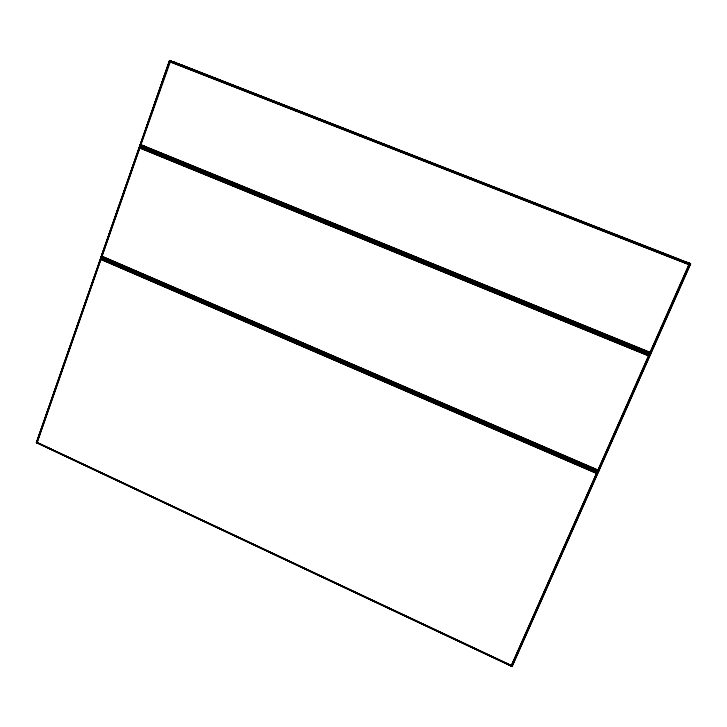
<?xml version="1.0" encoding="UTF-8"?>
<svg xmlns="http://www.w3.org/2000/svg" width="727" height="727" viewBox="0 0 727 727"><rect width="100%" height="100%" fill="white"/><g stroke="black" fill="none" stroke-linecap="round" stroke-linejoin="round"><path stroke-width="1.09" d="M689.823 263.328L690.177 264.055L689.769 263.328L678.9 259.775L679.118 259.175L182.759 65.439L690.177 264.055L689.823 263.328L679.109 259.475M597.758 470.478L649.011 354.54L648.557 355.848L139.784 148.008L140.702 147.008L139.893 147.745L102.053 256.258L101.135 256.758L598.694 471.36L650.247 355.049C649.356 355.748 647.248 352.65 649.656 354.258L650.192 355.112L139.529 146.609L139.729 147.863L101.962 256.222L102.171 257.249L101.135 256.758L139.493 146.681C140.366 145.491 145.736 149.335 144.273 147.972M37.213 442.252L37.459 443.088L37.177 442.352L100.88 259.312L100.68 258.067L104.979 258.14M100.88 259.312L596.64 473.322L598.167 472.541L598.057 470.705C596.131 467.688 597.049 477.276 596.74 471.205L596.531 473.277L511.245 665.741M100.653 258.185L597.903 472.75L512.017 666.495C513.307 664.996 509.809 667.74 511.417 665.359M650.156 352.25L649.538 353.34L650.783 353.849L690.65 263.919L689.378 263.419L689.232 264.019M689.023 264.537L689.378 263.419L649.629 353.277L649.874 352.849M173.253 62.14L173.744 61.786L182.722 65.757L182.25 65.121L189.929 68.911M101.207 258.894L101.871 258.358L100.935 259.448L596.485 473.377L596.976 471.968L598.185 472.495L100.68 258.067L36.35 442.661C37.177 441.634 37.55 444.315 37.177 442.352L100.971 259.348L101.78 258.376L104.743 258.403M513.28 663.033L512.653 663.024L513.407 662.86M102.007 256.422L102.253 257.267M689.396 263.428L688.969 264.646L169.845 61.777L170.663 60.832L140.938 144.7C139.657 147.199 147.854 147.19 143.637 146.427M142.737 146.182C136.585 143.373 142.683 146.918 140.974 144.6M598.566 469.569L598.694 471.36L598.076 470.069L101.962 256.222M596.531 473.277L596.976 471.977L596.803 472.595M101.135 256.795L139.529 146.609L650.192 355.112M690.532 263.983L169.527 60.495L169.791 61.641L689.132 264.583L690.65 263.919L169.527 60.495L139.966 145.318L650.774 353.804L139.993 145.418L169.609 60.423L174.189 62.586M100.853 257.921L36.405 442.652L37.45 443.088M101.235 256.831L139.657 146.581M140.057 145.455L169.673 60.441M140.647 144.773L169.791 61.641M143.283 148.399L144.028 146.254M143.337 148.399L144.2 146.291M143.483 148.444L144.228 146.309M151.752 151.816L152.506 149.68M151.907 151.898L152.625 149.744M151.979 151.943L152.725 149.798L152.116 152.043M152.179 152.097L152.934 149.962M648.82 355.221L648.611 355.739M618.904 342.671L619.813 340.59M638.633 350.95L639.66 348.824M638.806 350.887L639.978 348.56M639.142 350.641L640.142 348.578M648.638 356.339L649.656 354.258L143.246 147.554L144.11 148.644M511.944 666.405L511.481 665.505L597.294 471.714M598.076 470.069L648.72 355.785L650.111 355.167M649.765 352.15L650.783 353.849L650.22 352.404L689.132 264.583M597.521 471.696L511.581 665.732L37.141 442.498M596.658 473.777L597.594 471.741M648.675 356.648L650.474 352.495M688.614 266.527L689.987 263.419L598.276 470.533L101.598 256.413L139.584 147.427L649.22 355.585M597.748 472.25L690.114 263.619M36.504 442.57L511.863 666.277L511.036 666.068L511.863 666.277L597.558 472.932L100.662 258.485M597.839 472.268L690.205 263.883M690.414 264.037L650.71 353.622L140.184 145.082M512.072 666.559L598.185 472.495M169.954 61.513L170.736 60.859M648.175 354.113L649.556 354.258M598.012 469.924L597.494 470.842L598.666 471.341M139.975 147.59L140.702 147.008M598.521 471.069L101.326 256.576M182.495 65.866L182.886 65.385M597.694 470.587L598.585 471.196L649.993 355.23L139.475 146.772M678.909 259.657L679.69 259.375M690.614 263.946L688.914 264.21M36.913 442.389L511.481 665.505M687.76 263.528L690.05 263.483M687.697 263.474L690.005 263.474L598.176 470.305L101.771 256.313M687.615 263.428L689.769 263.328M649.674 353.195L650.583 353.304L140.011 145.255M649.629 353.267L650.656 353.476M181.568 65.012L174.298 62.504L182.722 65.757M511.09 666.005L511.863 666.277M169.518 60.695L690.268 264.11M169.536 60.841L690.087 264.183M689.878 264.274L169.582 61.013L140.311 144.982L650.501 353.104M689.641 264.374L169.636 61.204L140.465 144.882L650.42 352.886M169.7 61.413L689.396 264.474M650.32 352.65L140.893 144.873M139.648 147.645L648.975 355.685M140.847 144.664L650.22 352.404M143.637 147.89L649.311 354.313M143.755 148.054L144.528 148.499M145.573 148.917L148.726 150.207M150.834 151.071L156.087 153.215M158.195 154.069L184.476 164.802M186.585 165.665L207.613 174.244M209.712 175.107L236.002 185.839M238.102 186.694L243.363 188.847M245.462 189.702L294.88 209.876M296.989 210.739L323.27 221.471M325.378 222.326L346.406 230.913M348.506 231.768L382.157 245.508M384.256 246.362L410.546 257.094M412.645 257.958L433.674 266.536M435.782 267.4L456.81 275.987M458.91 276.842L469.424 281.131M471.523 281.994L492.561 290.582M494.66 291.436L497.813 292.727M499.912 293.581L520.95 302.168M523.049 303.032L528.302 305.176M530.41 306.031L544.078 311.61M546.177 312.474L556.691 316.763M558.799 317.626L579.828 326.205M581.927 327.068L608.217 337.801M610.317 338.655L615.578 340.799M617.677 341.663L631.345 347.242M633.453 348.097L647.121 353.676M139.493 147.054L649.656 355.394M649.447 355.485L139.529 147.236L101.444 256.495L598.366 470.742M139.729 147.863L648.72 355.785M101.226 256.649L597.63 470.687M204.869 301.932L206.95 302.832M479.811 420.515L481.901 421.406M558.963 454.648L561.044 455.547M100.78 257.94L598.167 472.541M100.644 258.321L597.748 472.832M100.799 259.085L596.885 473.222M36.35 442.661L512.153 666.559M182.177 65.076L182.659 65.639M173.417 61.813L179.015 64.421M173.335 62.386L173.68 62.895M140.938 144.7L141.093 145.873M100.689 258.667L36.614 442.516L511.772 666.123L597.358 473.023L100.689 258.667M100.735 258.876L36.75 442.461L511.672 665.941L597.131 473.123L100.735 258.876"/></g></svg>
